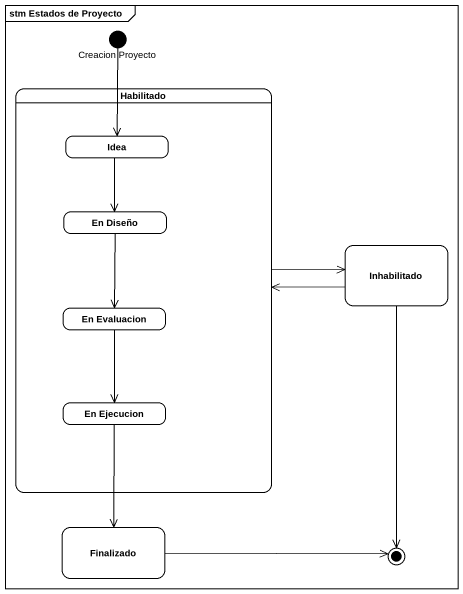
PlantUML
@startuml
mainframe stm Estados de Proyecto
hide empty description
state "Creacion Proyecto" as Creacion_Proyecto <<start>>
state Habilitado {
  state Idea
  state "En Diseño" as En_Diseño
  state "En Evaluacion" as En_Evaluacion
  state "En Ejecucion" as En_Ejecucion
}
state Inhabilitado
state Finalizado
Creacion_Proyecto --> Idea
Habilitado -right-> Inhabilitado
Idea --> En_Diseño
En_Diseño --> En_Evaluacion
Inhabilitado -left-> Habilitado
En_Evaluacion --> En_Ejecucion
En_Ejecucion --> Finalizado
Inhabilitado --> [*]
Finalizado -right-> [*]
@enduml
